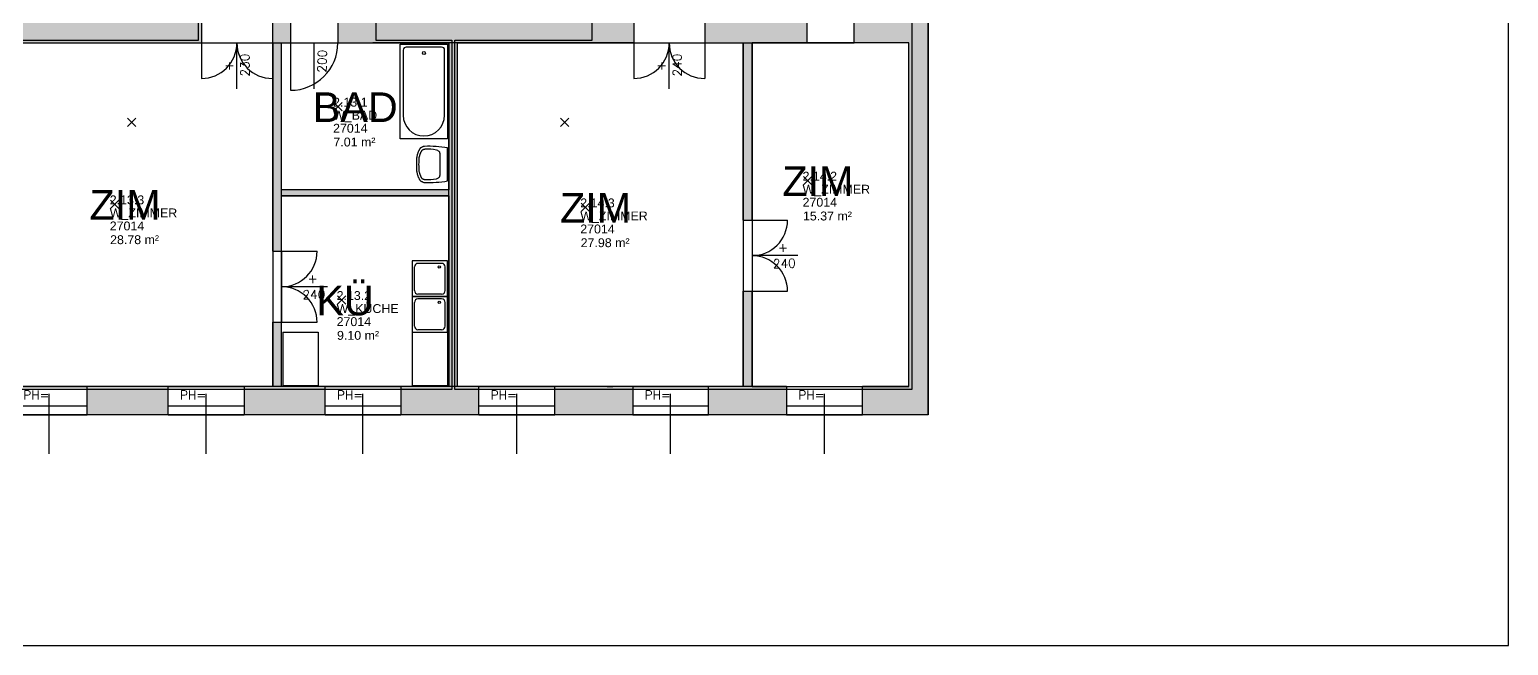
# Model space of a CAD drawing. Extents: x -2660 to 1655, y -1849 to 1203.
# Drawn here: x -844 to 1655, y -1849 to -809 of the extents above; entities that cross this region are included whole.
import ezdxf
from ezdxf.enums import TextEntityAlignment as Align

# ---------------------------------------------------------------- set-up
doc = ezdxf.new("R2010")
doc.units = 0
doc.header["$LTSCALE"] = 120
doc.header["$MEASUREMENT"] = 0
doc.header["$PDMODE"] = 3
doc.header["$PDSIZE"] = 7
doc.layers.get('0').update_dxf_attribs({"linetype": 'CONTINUOUS'})
for name, color, linetype in [('Added', 3, 'CONTINUOUS'), ('ARC-Fenster', 5, 'CONTINUOUS'), ('ARC-Fenster-nv', 5, 'CONTINUOUS'), ('ARC-Tueren', 5, 'CONTINUOUS'), ('ARC-Tueren-nv', 5, 'CONTINUOUS'), ('BE-T-RNBVBF', 7, 'CONTINUOUS'), ('Deleted', 1, 'CONTINUOUS'), ('HB-ZU-SAN-EI', 54, 'CONTINUOUS')]:
    doc.layers.add(name, color=color, linetype=linetype)
doc.styles.add('MOE', font='arial.ttf')
doc.styles.add('RNB', font='arial.ttf', dxfattribs={"width": 0.8})
doc.styles.get("Standard").update_dxf_attribs({"font": 'simplex.shx'})

# ---------------------------------------------------------------- blocks, each defined once
blk = doc.blocks.new('*U49')
at = {"layer": 'ARC-Fenster'}
for p, q in [((-64, -55.2), (64, -55.2)), ((-64, -70.2), (64, -70.2))]:
    blk.add_line(p, q, dxfattribs=at)
at = {"layer": 'ARC-Fenster-nv'}
blk.add_line((0, -136.1), (0, -35.2), dxfattribs=at)
blk.add_text('PH=', height=15, dxfattribs=at).set_placement((-44.1, -44.5))
at = {"layer": 'ARC-Fenster-nv', "flags": 1}
for tag, p in [('TIEFE', (-128, 52.5)), ('FLAECHE', (-128, 69.1)), ('MATERIAL', (-128, 60.8)), ('AUSSENJALOUSIE', (-128, 35.8)), ('ANTRIEB', (-128, 27.4)), ('FENSTERTYP', (-128, 44.2)), ('G-WERT', (-128, 19.1)), ('FARBE', (-128, 10.8)), ('BEMERKUNG', (-128, 2.4)), ('ANLAGENGRUPPE', (-128, -12.7)), ('DB_ID', (-128, -5.9))]:
    blk.add_attdef(tag, p, '', height=5, dxfattribs=at)
at = {"layer": 'ARC-Fenster-nv'}
blk.add_attdef('PH', text='', height=15, rotation=360, dxfattribs=at).set_placement((3.9, -29.6), align=Align.TOP_LEFT)
at = {"layer": 'ARC-Fenster-nv', "flags": 2}
blk.add_attdef('BREITE1', (-6, -135.8), '', height=15, rotation=90, dxfattribs=at)
at = {"layer": 'ARC-Fenster-nv'}
blk.add_attdef('HOEHE', (21.1, -136.1), '', height=15, rotation=90, dxfattribs=at)
blk = doc.blocks.new('*U73')
at = {"layer": 'ARC-Tueren'}
blk.add_line((-40, -20.3), (-40, -100.3), dxfattribs=at)
blk.add_arc((-40, -20.3), 80, 270, 0, dxfattribs=at)
at = {"layer": 'ARC-Tueren-nv'}
blk.add_line((0, -97.9), (0, -20.3), dxfattribs=at)
blk.add_attdef('BRANDSCHUTZ-KL', text='', height=12.5, rotation=90, dxfattribs=at).set_placement((6.5, 14.1), align=Align.CENTER)
at = {"layer": 'ARC-Tueren-nv', "flags": 1}
for tag, p in [('TUERTYP', (-99.1, 48.2)), ('ANSCHLAGTYP', (-99.1, 22.5)), ('FLAECHE', (-99.1, 39.6)), ('DORNMASS', (-99.1, 31.1)), ('MATERIAL', (-99.1, 13.9)), ('FARBE', (-99.1, 5.4)), ('DB_ID', (-99.1, -1.7)), ('ANLAGENGRUPPE', (-99.1, -8.9))]:
    blk.add_attdef(tag, p, '', height=5, dxfattribs=at)
at = {"layer": 'ARC-Tueren-nv'}
blk.add_attdef('BEMERKUNG', (-47.6, -3.2), '', height=12.5, dxfattribs=at)
at = {"layer": 'ARC-Tueren-nv', "flags": 2}
blk.add_attdef('BREITE1', (-6.8, -69.7), '', height=15, rotation=88.0857, dxfattribs=at)
at = {"layer": 'ARC-Tueren-nv'}
blk.add_attdef('TUER-NR', text='', height=12.5, dxfattribs=at).set_placement((0, -20.3), align=Align.CENTER)
blk.add_attdef('HOEHE', (20.3, -70.6), '', height=15, rotation=88.0857, dxfattribs=at)
blk = doc.blocks.new('*U69')
at = {"layer": 'ARC-Tueren'}
for p, q in [((-60, 79.5), (-60, 19.5)), ((60, 79.5), (60, 19.5))]:
    blk.add_line(p, q, dxfattribs=at)
for centre, start, end in [((-60, 79.5), 270, 0), ((60, 79.5), 180, 270)]:
    blk.add_arc(centre, 60, start, end, dxfattribs=at)
at = {"layer": 'ARC-Tueren-nv'}
blk.add_line((0, 1.9), (0, 79.5), dxfattribs=at)
at = {"layer": 'ARC-Tueren-nv', "insert": (21.1, 35.6), "char_height": 15, "width": 48.816, "attachment_point": 1, "rotation": 271.3662}
blk.add_mtext('+', dxfattribs=at)
at = {"layer": 'ARC-Tueren-nv', "flags": 1}
for tag, p in [('TUERTYP', (-99.1, 148)), ('ANSCHLAGTYP', (-99.1, 122.3)), ('FLAECHE', (-99.1, 139.5)), ('DORNMASS', (-99.1, 130.9)), ('MATERIAL', (-99.1, 113.8)), ('FARBE', (-99.1, 105.2))]:
    blk.add_attdef(tag, p, '', height=5, dxfattribs=at)
at = {"layer": 'ARC-Tueren-nv'}
for tag, p in [('BRANDSCHUTZ-KL', (-0.4, 96.4)), ('BEMERKUNG', (-0.9, 112.3)), ('TUER-NR', (0, 79.6))]:
    blk.add_attdef(tag, text='', height=12.5, dxfattribs=at).set_placement(p, align=Align.CENTER)
at = {"layer": 'ARC-Tueren-nv', "flags": 2}
for tag, p in [('BREITE1', (5.9, 62.2)), ('BREITE2', (6.4, 24.4))]:
    blk.add_attdef(tag, p, '', height=15, rotation=271.3662, dxfattribs=at)
at = {"layer": 'ARC-Tueren-nv'}
blk.add_attdef('HOEHE', (-21.3, 44), '', height=15, rotation=271.3662, dxfattribs=at)
blk = doc.blocks.new('*U86')
at = {"layer": 'ARC-Tueren'}
for p, q in [((-60, 0), (-60, -60)), ((60, 0), (60, -60))]:
    blk.add_line(p, q, dxfattribs=at)
for centre, start, end in [((-60, 0), 270, 0), ((60, 0), 180, 270)]:
    blk.add_arc(centre, 60, start, end, dxfattribs=at)
at = {"layer": 'ARC-Tueren-nv'}
blk.add_line((0, -77.6), (0, 0), dxfattribs=at)
at = {"layer": 'ARC-Tueren-nv', "insert": (-21.1, -47.2), "char_height": 15, "width": 48.816, "attachment_point": 1, "rotation": 90}
blk.add_mtext('+', dxfattribs=at)
at = {"layer": 'ARC-Tueren-nv', "flags": 1}
for tag, p in [('TUERTYP', (-99.1, 68.5)), ('FLAECHE', (-99.1, 60)), ('DORNMASS', (-99.1, 51.4)), ('ANSCHLAGTYP', (-99.1, 42.8)), ('MATERIAL', (-99.1, 34.2)), ('FARBE', (-99.1, 25.7))]:
    blk.add_attdef(tag, p, '', height=5, dxfattribs=at)
at = {"layer": 'ARC-Tueren-nv'}
for tag, p in [('BRANDSCHUTZ-KL', (-0.4, 16.9)), ('BEMERKUNG', (-0.9, 32.8)), ('TUER-NR', (0, 0.1))]:
    blk.add_attdef(tag, text='', height=12.5, dxfattribs=at).set_placement(p, align=Align.CENTER)
at = {"layer": 'ARC-Tueren-nv', "flags": 2}
for tag, p in [('BREITE2', (-6.1, -36.3)), ('BREITE1', (-5.3, -72.9))]:
    blk.add_attdef(tag, p, '', height=15, rotation=90, dxfattribs=at)
at = {"layer": 'ARC-Tueren-nv'}
blk.add_attdef('HOEHE', (21, -56.6), '', height=15, rotation=90, dxfattribs=at)
blk = doc.blocks.new('*U87')
at = {"layer": 'HB-ZU-SAN-EI'}
blk.add_lwpolyline([(0, -80), (0, 0), (160, 0), (160, -80)], close=True, dxfattribs=at)
blk.add_lwpolyline([(5, -10), (5, -70, 0.414214), (10, -75), (120, -75, 1), (120, -5), (10, -5, 0.414214)], format="xyb", close=True, dxfattribs=at)
blk.add_circle((15, -40), 2.5, dxfattribs=at)
blk = doc.blocks.new('SAN-WB')
at = {"layer": 'Added'}
for points in [[(28, 0), (-28, 0, 0.04569), (-30.5, -39), (-30.4, -39.6), (-30.3, -40.3), (-30.1, -41), (-29.8, -41.8), (-29.4, -42.5), (-29.1, -43.2), (-28.7, -43.9), (-28.4, -44.5), (-28.1, -45), (-27.8, -45.5), (-27.5, -45.8), (-27.2, -46.2), (-26.9, -46.4), (-26.6, -46.7), (-26.2, -47), (-25.8, -47.3), (-25.2, -47.5), (-24.7, -47.9), (-24.1, -48.2), (-23.4, -48.5), (-22.8, -48.8), (-22.1, -49.1), (-21.4, -49.5), (-20.8, -49.8), (-20.1, -50), (-19.5, -50.3), (-18.8, -50.5), (-18.1, -50.7), (-17.4, -51), (-16.7, -51.2), (-15.8, -51.4), (-14.9, -51.6), (-13.8, -51.9), (-12.5, -52.1), (-10.8, -52.3), (-8.6, -52.5), (-5.6, -52.6), (-1.9, -52.7), (0, -52.7), (1.9, -52.7), (5.6, -52.6), (8.6, -52.5), (10.8, -52.3), (12.5, -52.1), (13.8, -51.9), (14.9, -51.6), (15.8, -51.4), (16.7, -51.2), (17.4, -51), (18.1, -50.7), (18.8, -50.5), (19.5, -50.3), (20.1, -50), (20.7, -49.8), (21.4, -49.5), (22.1, -49.1), (22.8, -48.8), (23.4, -48.5), (24.1, -48.2), (24.7, -47.9), (25.2, -47.5), (25.7, -47.3), (26.2, -47), (26.6, -46.7), (26.9, -46.4), (27.2, -46.2), (27.5, -45.8), (27.8, -45.5), (28.1, -45), (28.4, -44.5), (28.7, -43.9), (29.1, -43.2), (29.4, -42.5), (29.8, -41.8), (30.1, -41), (30.3, -40.3), (30.4, -39.6), (30.5, -39, 0.04569)], [(24.3, -18.8), (23.4, -16.7), (22.6, -15.1), (21.8, -14), (20.8, -13.3), (19.4, -12.8), (17.6, -12.6), (15.1, -12.5), (11.8, -12.5), (0, -12.5), (-11.7, -12.5), (-15.1, -12.5), (-17.6, -12.6), (-19.4, -12.8), (-20.8, -13.3), (-21.8, -14), (-22.6, -15.1), (-23.4, -16.7), (-24.3, -18.8, 0.075022), (-25.5, -37.8), (-25.5, -38.2), (-25.4, -38.8), (-25.3, -39.3), (-25.1, -39.9), (-24.9, -40.5), (-24.8, -41), (-24.6, -41.6), (-24.4, -42), (-24.2, -42.4), (-24, -42.8), (-23.8, -43.1), (-23.6, -43.3), (-23.3, -43.5), (-23.1, -43.8), (-22.7, -44), (-22.4, -44.2), (-22, -44.5), (-21.5, -44.7), (-21, -45), (-20.4, -45.3), (-19.9, -45.5), (-19.3, -45.8), (-18.8, -46), (-18.2, -46.3), (-17.7, -46.5), (-17.1, -46.7), (-16.6, -46.9), (-16, -47.1), (-15.4, -47.3), (-14.8, -47.5), (-14.1, -47.7), (-13.3, -47.9), (-12.4, -48.1), (-11.4, -48.3), (-10, -48.4), (-8.2, -48.6), (-5.9, -48.7), (-3, -48.8), (0, -48.9), (3, -48.8), (5.9, -48.7), (8.2, -48.6), (10, -48.4), (11.4, -48.3), (12.4, -48.1), (13.3, -47.9), (14.1, -47.7), (14.8, -47.5), (15.4, -47.3), (16, -47.1), (16.6, -46.9), (17.1, -46.7), (17.7, -46.5), (18.2, -46.3), (18.8, -46), (19.3, -45.8), (19.9, -45.5), (20.4, -45.3), (21, -45), (21.5, -44.7), (22, -44.5), (22.4, -44.2), (22.7, -44), (23.1, -43.8), (23.3, -43.5), (23.6, -43.3), (23.8, -43.1), (24, -42.8), (24.2, -42.4), (24.4, -42), (24.6, -41.6), (24.8, -41), (24.9, -40.5), (25.1, -39.9), (25.3, -39.3), (25.4, -38.8), (25.5, -38.2), (25.5, -37.8, 0.075022)]]:
    blk.add_lwpolyline(points, format="xyb", close=True, dxfattribs=at)
at = {"layer": 'Deleted'}
for points in [[(28, 0), (-28, 0, 0.04569), (-30.5, -39), (-30.4, -39.6), (-30.3, -40.3), (-30.1, -41), (-29.8, -41.8), (-29.4, -42.5), (-29.1, -43.2), (-28.7, -43.9), (-28.4, -44.5), (-28.1, -45), (-27.8, -45.5), (-27.5, -45.8), (-27.2, -46.2), (-26.9, -46.4), (-26.6, -46.7), (-26.2, -47), (-25.8, -47.3), (-25.2, -47.5), (-24.7, -47.9), (-24.1, -48.2), (-23.4, -48.5), (-22.8, -48.8), (-22.1, -49.1), (-21.4, -49.5), (-20.8, -49.8), (-20.1, -50), (-19.5, -50.3), (-18.8, -50.5), (-18.1, -50.7), (-17.4, -51), (-16.7, -51.2), (-15.8, -51.4), (-14.9, -51.6), (-13.8, -51.9), (-12.5, -52.1), (-10.8, -52.3), (-8.6, -52.5), (-5.6, -52.6), (-1.9, -52.7), (0, -52.7), (1.9, -52.7), (5.6, -52.6), (8.6, -52.5), (10.8, -52.3), (12.5, -52.1), (13.8, -51.9), (14.9, -51.6), (15.8, -51.4), (16.7, -51.2), (17.4, -51), (18.1, -50.7), (18.8, -50.5), (19.5, -50.3), (20.1, -50), (20.7, -49.8), (21.4, -49.5), (22.1, -49.1), (22.8, -48.8), (23.4, -48.5), (24.1, -48.2), (24.7, -47.9), (25.2, -47.5), (25.7, -47.3), (26.2, -47), (26.6, -46.7), (26.9, -46.4), (27.2, -46.2), (27.5, -45.8), (27.8, -45.5), (28.1, -45), (28.4, -44.5), (28.7, -43.9), (29.1, -43.2), (29.4, -42.5), (29.8, -41.8), (30.1, -41), (30.3, -40.3), (30.4, -39.6), (30.5, -39, 0.04569)], [(24.3, -18.8), (23.4, -16.7), (22.6, -15.1), (21.8, -14), (20.8, -13.3), (19.4, -12.8), (17.6, -12.6), (15.1, -12.5), (11.8, -12.5), (0, -12.5), (-11.7, -12.5), (-15.1, -12.5), (-17.6, -12.6), (-19.4, -12.8), (-20.8, -13.3), (-21.8, -14), (-22.6, -15.1), (-23.4, -16.7), (-24.3, -18.8, 0.075022), (-25.5, -37.8), (-25.5, -38.2), (-25.4, -38.8), (-25.3, -39.3), (-25.1, -39.9), (-24.9, -40.5), (-24.8, -41), (-24.6, -41.6), (-24.4, -42), (-24.2, -42.4), (-24, -42.8), (-23.8, -43.1), (-23.6, -43.3), (-23.3, -43.5), (-23.1, -43.8), (-22.7, -44), (-22.4, -44.2), (-22, -44.5), (-21.5, -44.7), (-21, -45), (-20.4, -45.3), (-19.9, -45.5), (-19.3, -45.8), (-18.8, -46), (-18.2, -46.3), (-17.7, -46.5), (-17.1, -46.7), (-16.6, -46.9), (-16, -47.1), (-15.4, -47.3), (-14.8, -47.5), (-14.1, -47.7), (-13.3, -47.9), (-12.4, -48.1), (-11.4, -48.3), (-10, -48.4), (-8.2, -48.6), (-5.9, -48.7), (-3, -48.8), (0, -48.9), (3, -48.8), (5.9, -48.7), (8.2, -48.6), (10, -48.4), (11.4, -48.3), (12.4, -48.1), (13.3, -47.9), (14.1, -47.7), (14.8, -47.5), (15.4, -47.3), (16, -47.1), (16.6, -46.9), (17.1, -46.7), (17.7, -46.5), (18.2, -46.3), (18.8, -46), (19.3, -45.8), (19.9, -45.5), (20.4, -45.3), (21, -45), (21.5, -44.7), (22, -44.5), (22.4, -44.2), (22.7, -44), (23.1, -43.8), (23.3, -43.5), (23.6, -43.3), (23.8, -43.1), (24, -42.8), (24.2, -42.4), (24.4, -42), (24.6, -41.6), (24.8, -41), (24.9, -40.5), (25.1, -39.9), (25.3, -39.3), (25.4, -38.8), (25.5, -38.2), (25.5, -37.8, 0.075022)]]:
    blk.add_lwpolyline(points, format="xyb", close=True, dxfattribs=at)
at = {"layer": 'Added', "style": 'MOE', "flags": 1}
for tag, p in [('BEZEICHNUNG', (0.1, -29.9)), ('SANITAERTYP', (0.1, -21.5)), ('BEMERKUNG', (0.1, -37.8)), ('DB_ID', (0.1, -45.6))]:
    blk.add_attdef(tag, text='', height=5, dxfattribs=at).set_placement(p, align=Align.CENTER)
at = {"layer": 'Deleted', "style": 'MOE', "flags": 1}
for tag, p in [('BEZEICHNUNG', (0.1, -29.9)), ('SANITAERTYP', (0.1, -21.5)), ('BEMERKUNG', (0.1, -37.8)), ('DB_ID', (0.1, -45.6))]:
    blk.add_attdef(tag, text='', height=5, dxfattribs=at).set_placement(p, align=Align.CENTER)
blk = doc.blocks.new('*U89')
at = {"layer": 'ARC-Tueren'}
for p, q in [((-60, 0), (-60, -60)), ((60, 0), (60, -60))]:
    blk.add_line(p, q, dxfattribs=at)
for centre, start, end in [((-60, 0), 270, 0), ((60, 0), 180, 270)]:
    blk.add_arc(centre, 60, start, end, dxfattribs=at)
at = {"layer": 'ARC-Tueren-nv'}
blk.add_line((0, -77.6), (0, 0), dxfattribs=at)
at = {"layer": 'ARC-Tueren-nv', "insert": (-21.1, -47.2), "char_height": 15, "width": 48.816, "attachment_point": 1, "rotation": 90}
blk.add_mtext('+', dxfattribs=at)
at = {"layer": 'ARC-Tueren-nv', "flags": 1}
for tag, p in [('TUERTYP', (-99.1, 68.5)), ('FLAECHE', (-99.1, 60)), ('DORNMASS', (-99.1, 51.4)), ('ANSCHLAGTYP', (-99.1, 42.8)), ('MATERIAL', (-99.1, 34.2)), ('FARBE', (-99.1, 25.7))]:
    blk.add_attdef(tag, p, '', height=5, dxfattribs=at)
at = {"layer": 'ARC-Tueren-nv'}
for tag, p in [('BRANDSCHUTZ-KL', (-0.4, 16.9)), ('BEMERKUNG', (-0.9, 32.8)), ('TUER-NR', (0, 0.1))]:
    blk.add_attdef(tag, text='', height=12.5, dxfattribs=at).set_placement(p, align=Align.CENTER)
at = {"layer": 'ARC-Tueren-nv', "flags": 2}
for tag, p in [('BREITE2', (-6.1, -36.3)), ('BREITE1', (-5.3, -72.9))]:
    blk.add_attdef(tag, p, '', height=15, rotation=90, dxfattribs=at)
at = {"layer": 'ARC-Tueren-nv'}
blk.add_attdef('HOEHE', (21, -56.6), '', height=15, rotation=90, dxfattribs=at)
blk = doc.blocks.new('*U96')
at = {"linetype": 'Continuous'}
for p, q in [((4, -10), (4, -50)), ((50, -4), (10, -4)), ((56, -10), (56, -50)), ((50, -56), (10, -56))]:
    blk.add_line(p, q, dxfattribs=at)
blk.add_lwpolyline([(0, -60), (60, -60), (60, 0), (0, 0)], close=True)
blk.add_circle((10, -14), 2, dxfattribs=at)
for centre, start, end in [((10, -10), 90, 180), ((50, -10), 0, 90), ((10, -50), 180, 270), ((50, -50), 270, 0)]:
    blk.add_arc(centre, 6, start, end, dxfattribs=at)
at = {"style": 'MOE', "flags": 1}
for tag, p in [('BEZEICHNUNG', (62.4, -15.8)), ('HERSTELLER', (60.2, -24.4)), ('BEMERKUNG', (60.2, -50.1))]:
    blk.add_attdef(tag, text='', height=5, dxfattribs=at).set_placement(p, align=Align.CENTER)
at = {"style": 'MOE', "flags": 3}
for tag, p in [('LAENGE1', (37, -33)), ('BREITE1', (37, -40.9))]:
    blk.add_attdef(tag, p, '', height=5, dxfattribs=at)
blk = doc.blocks.new('*U97')
for p, q in [((0, 0), (0, 60)), ((0, 60), (90, 60)), ((90, 0), (90, 60)), ((0, 0), (90, 0))]:
    blk.add_line(p, q)
at = {"style": 'MOE', "flags": 3}
for tag, p in [('LAENGE1', (7.7, 31.3)), ('BREITE1', (7.7, 23.5))]:
    blk.add_attdef(tag, p, '', height=5, dxfattribs=at)
at = {"style": 'MOE', "flags": 1}
for tag, height, p in [('HERSTELLER', 5, (31.2, 40)), ('BEMERKUNG', 5, (31.2, 14.3)), ('BEZEICHNUNG', 12.5, (33.8, -18.2))]:
    blk.add_attdef(tag, text='', height=height, dxfattribs=at).set_placement(p, align=Align.CENTER)
blk = doc.blocks.new('RNB-VBF')
at = {"layer": 'Added'}
blk.add_point((0, 0), dxfattribs=at)
at = {"layer": 'Deleted'}
blk.add_point((0, 0), dxfattribs=at)
at = {"layer": 'Added', "style": 'RNB'}
for tag, p in [('RAUM_NUMMER', (-8.6, 0.1)), ('RAUM_BEZEICHNUNG', (-8.6, -21.9)), ('RAUM_NUMMER_OE', (-8.6, -43.9)), ('FLAECHE', (-7.9, -67.1))]:
    blk.add_attdef(tag, p, '', height=15, dxfattribs=at)
for tag, p, height, flags in [('RAUM_NUMMER_PLATZHALTER', (-9.2, -89.3), 15, 1), ('BELEGUNG_MAX', (72.4, -52.8), 2.5, 9), ('BELEGUNG_AUS_MOEBLIERUNGSPLAN', (72.4, -56.9), 2.5, 9), ('BEMERKUNG', (72.4, -69.4), 2.5, 9), ('RAUM_HOEHE', (72.4, -73.4), 2.5, 9), ('RAUM_FUNKTION', (72.4, -77.4), 2.5, 9), ('ID', (72.4, -61.1), 2.5, 9), ('ID_RNB', (72.4, -65.3), 2.5, 9), ('BODENBELAG_AUS_PLAN', (-9.2, -111.3), 15, 1), ('RAUM_AUFBAU', (72.4, -81.4), 2.5, 9), ('RAUM_MIETEINHEIT', (72.4, -85.4), 2.5, 9)]:
    blk.add_attdef(tag, p, '', height=height, dxfattribs=dict(at, flags=flags))
at = {"layer": 'Deleted', "style": 'RNB'}
for tag, p in [('RAUM_NUMMER', (-8.6, 0.1)), ('RAUM_BEZEICHNUNG', (-8.6, -21.9)), ('RAUM_NUMMER_OE', (-8.6, -43.9)), ('FLAECHE', (-7.9, -67.1))]:
    blk.add_attdef(tag, p, '', height=15, dxfattribs=at)
for tag, p, height, flags in [('RAUM_NUMMER_PLATZHALTER', (-9.2, -89.3), 15, 1), ('BELEGUNG_MAX', (72.4, -52.8), 2.5, 9), ('BELEGUNG_AUS_MOEBLIERUNGSPLAN', (72.4, -56.9), 2.5, 9), ('BEMERKUNG', (72.4, -69.4), 2.5, 9), ('RAUM_HOEHE', (72.4, -73.4), 2.5, 9), ('RAUM_FUNKTION', (72.4, -77.4), 2.5, 9), ('ID', (72.4, -61.1), 2.5, 9), ('ID_RNB', (72.4, -65.3), 2.5, 9), ('BODENBELAG_AUS_PLAN', (-9.2, -111.3), 15, 1), ('RAUM_AUFBAU', (72.4, -81.4), 2.5, 9), ('RAUM_MIETEINHEIT', (72.4, -85.4), 2.5, 9)]:
    blk.add_attdef(tag, p, '', height=height, dxfattribs=dict(at, flags=flags))
blk = doc.blocks.new('RNB-MVG')
at = {"layer": 'Added'}
blk.add_point((0, 0), dxfattribs=at)
at = {"layer": 'Deleted'}
blk.add_point((0, 0), dxfattribs=at)
at = {"layer": 'Added', "style": 'RNB'}
for tag, p in [('MIETFLAECHE_NAME', (-8.6, 0.1)), ('FLAECHE_NETTO', (-8.6, -21.9)), ('FLAECHE_BRUTTO', (-8.6, -43.9))]:
    blk.add_attdef(tag, p, '', height=15, dxfattribs=at)
at = {"layer": 'Deleted', "style": 'RNB'}
for tag, p in [('MIETFLAECHE_NAME', (-8.6, 0.1)), ('FLAECHE_NETTO', (-8.6, -21.9)), ('FLAECHE_BRUTTO', (-8.6, -43.9))]:
    blk.add_attdef(tag, p, '', height=15, dxfattribs=at)
blk = doc.blocks.new('RNB-BSP')
at = {"layer": 'Added'}
blk.add_point((0, 0), dxfattribs=at)
at = {"layer": 'Deleted'}
blk.add_point((0, 0), dxfattribs=at)
at = {"layer": 'Added', "style": 'RNB'}
for tag, p in [('RAUM_NUMMER', (-4.28, 3.92)), ('RAUM_BEZEICHNUNG', (-4.28, -2.58))]:
    blk.add_attdef(tag, p, '', height=5, dxfattribs=at)
at = {"layer": 'Deleted', "style": 'RNB'}
for tag, p in [('RAUM_NUMMER', (-4.28, 3.92)), ('RAUM_BEZEICHNUNG', (-4.28, -2.58))]:
    blk.add_attdef(tag, p, '', height=5, dxfattribs=at)

msp = doc.modelspace()

# ---------------------------------------------------------------- hatches: boundary and pattern name
at = {"layer": 'Added'}
h = msp.add_hatch(color=256, dxfattribs=at)
h.dxf.hatch_style = 1
h.paths.add_polyline_path([(-554.1, -831.6), (-554.1, -764.1), (-554.6, -764.1), (-554.6, -632.6), (-599.6, -632.6), (-599.6, -764.1), (-884.1, -764.1), (-777.2, -143.7), (-839.5, -133), (-948.3, -764.1), (-1540.9, -764.1), (-1549.5, -814.1), (-944.9, -814.1), (-944.9, -831.6)])
h = msp.add_hatch(color=256, dxfattribs=at)
h.dxf.hatch_style = 1
h.paths.add_polyline_path([(673.9, -134.1), (555.9, -134.1), (555.9, -186.6), (641.4, -186.6), (641.4, -766.6), (548.9, -766.6), (548.9, -831.6), (641.4, -831.6), (641.4, -1411.6), (562.9, -1411.6), (562.9, -1459.1), (673.9, -1459.1)])
h = msp.add_hatch(color=256, dxfattribs=at)
h.dxf.hatch_style = 1
h.paths.add_polyline_path([(176.4, -831.6), (176.4, -766.6), (111.4, -766.6), (111.4, -322.6), (81.4, -322.6), (81.4, -781.6), (-234.6, -781.6), (-234.6, -358.8), (-285.7, -358.8), (-285.7, -388.8), (-264.6, -388.8), (-264.6, -764.1), (-323.6, -764.1), (-323.6, -831.6), (-264.6, -831.6)])
h = msp.add_hatch(color=256, dxfattribs=at)
h.dxf.hatch_style = 1
h.paths.add_polyline_path([(-434.1, -831.6), (-403.6, -831.6), (-403.6, -764.1), (-434.1, -764.1)])
h = msp.add_hatch(color=256, dxfattribs=at)
h.dxf.hatch_style = 1
h.paths.add_polyline_path([(468.9, -831.6), (468.9, -766.6), (296.4, -766.6), (296.4, -831.6)])
h = msp.add_hatch(color=256, dxfattribs=at)
h.dxf.hatch_style = 1
h.paths.add_polyline_path([(-418.6, -831.6), (-433.6, -831.6), (-433.6, -1183.1), (-418.6, -1183.1)])
h.paths.add_polyline_path([(-418.6, -1303.1), (-433.6, -1303.1), (-433.6, -1411.6), (-418.6, -1411.6)])
h = msp.add_hatch(color=256, dxfattribs=at)
h.dxf.hatch_style = 1
h.paths.add_polyline_path([(-121.1, -831.6), (-136.1, -831.6), (-136.1, -1411.6), (-121.1, -1411.6)])
h = msp.add_hatch(color=256, dxfattribs=at)
h.dxf.hatch_style = 1
h.paths.add_polyline_path([(376.4, -831.6), (361.4, -831.6), (361.4, -1130.6), (376.4, -1130.6)])
h.paths.add_polyline_path([(376.4, -1250.6), (361.4, -1250.6), (361.4, -1411.6), (376.4, -1411.6)])
h = msp.add_hatch(color=256, dxfattribs=at)
h.dxf.hatch_style = 1
h.paths.add_polyline_path([(-418.6, -1079.6), (-418.6, -1089.6), (-136.1, -1089.6), (-136.1, -1079.6)])
h = msp.add_hatch(color=256, dxfattribs=at)
h.dxf.hatch_style = 1
h.paths.add_polyline_path([(-1386.1, -1424.9), (-1531.9, -1424.9), (-1541.6, -1409.9), (-1570.9, -1429), (-1582.6, -1474.9), (-1386.1, -1474.9)])
h.paths.add_polyline_path([(-875.1, -1411.6), (-944.9, -1411.6), (-944.9, -1424.9), (-1159.1, -1424.9), (-1159.1, -1474.9), (-924.9, -1474.9), (-924.9, -1459.1), (-875.1, -1459.1)])
h.paths.add_polyline_path([(-610.1, -1411.6), (-747.1, -1411.6), (-747.1, -1459.1), (-610.1, -1459.1)])
h.paths.add_polyline_path([(-345.1, -1411.6), (-482.1, -1411.6), (-482.1, -1459.1), (-345.1, -1459.1)])
h.paths.add_polyline_path([(-85.1, -1411.6), (-217.1, -1411.6), (-217.1, -1459.1), (-85.1, -1459.1)])
h.paths.add_polyline_path([(174.9, -1411.6), (42.9, -1411.6), (42.9, -1459.1), (174.9, -1459.1)])
h.paths.add_polyline_path([(434.9, -1411.6), (302.9, -1411.6), (302.9, -1459.1), (434.9, -1459.1)])

# ---------------------------------------------------------------- linework, layer by layer
for p, q in [((673.9, -1459.1), (673.9, -134.1)), ((-554.1, -764.1), (-554.1, -831.6)), ((-434.1, -764.1), (-434.1, -831.6)), ((-403.6, -764.1), (-403.6, -831.6)), ((-323.6, -764.1), (-323.6, -831.6)), ((176.4, -766.6), (176.4, -831.6)), ((296.4, -766.6), (296.4, -831.6)), ((468.9, -766.6), (468.9, -831.6)), ((548.9, -831.6), (548.9, -766.6)), ((-944.9, -831.6), (-554.1, -831.6)), ((-554.1, -831.6), (-434.1, -831.6)), ((-434.1, -831.6), (-403.6, -831.6)), ((-433.6, -1183.1), (-433.6, -831.6)), ((-418.6, -1183.1), (-418.6, -831.6)), ((-403.6, -831.6), (-323.6, -831.6)), ((-323.6, -831.6), (-264.6, -831.6)), ((176.4, -831.6), (-264.6, -831.6)), ((-136.1, -1411.6), (-136.1, -831.6)), ((-121.1, -1411.6), (-121.1, -831.6)), ((176.4, -831.6), (296.4, -831.6)), ((296.4, -831.6), (468.9, -831.6)), ((361.4, -1130.6), (361.4, -831.6)), ((376.4, -1130.6), (376.4, -831.6)), ((468.9, -831.6), (548.9, -831.6)), ((468.9, -831.6), (548.9, -831.6)), ((641.4, -831.6), (548.9, -831.6)), ((641.4, -1411.6), (641.4, -831.6)), ((-136.1, -1079.6), (-418.6, -1079.6)), ((-136.1, -1089.6), (-418.6, -1089.6)), ((361.4, -1130.6), (376.4, -1130.6)), ((361.4, -1130.6), (361.4, -1250.6)), ((376.4, -1130.6), (376.4, -1250.6)), ((-433.6, -1183.1), (-418.6, -1183.1)), ((-433.6, -1183.1), (-433.6, -1303.1)), ((-418.6, -1183.1), (-418.6, -1303.1)), ((361.4, -1411.6), (361.4, -1250.6)), ((361.4, -1250.6), (376.4, -1250.6)), ((376.4, -1411.6), (376.4, -1250.6)), ((-433.6, -1411.6), (-433.6, -1303.1)), ((-433.6, -1303.1), (-418.6, -1303.1)), ((-418.6, -1411.6), (-418.6, -1303.1)), ((-875.1, -1411.6), (-747.1, -1411.6)), ((-610.1, -1411.6), (-747.1, -1411.6)), ((-747.1, -1459.1), (-747.1, -1411.6)), ((-610.1, -1459.1), (-610.1, -1411.6)), ((-610.1, -1411.6), (-482.1, -1411.6)), ((-345.1, -1411.6), (-482.1, -1411.6)), ((-482.1, -1411.6), (-482.1, -1459.1)), ((-345.1, -1459.1), (-345.1, -1411.6)), ((-345.1, -1411.6), (-217.1, -1411.6)), ((-85.1, -1411.6), (-217.1, -1411.6)), ((-217.1, -1411.6), (-217.1, -1459.1)), ((-85.1, -1459.1), (-85.1, -1411.6)), ((-85.1, -1411.6), (42.9, -1411.6)), ((174.9, -1411.6), (42.9, -1411.6)), ((42.9, -1459.1), (42.9, -1411.6)), ((131.4, -1411.6), (141.4, -1411.6)), ((174.9, -1411.6), (174.9, -1459.1)), ((174.9, -1411.6), (302.9, -1411.6)), ((434.9, -1411.6), (302.9, -1411.6)), ((302.9, -1459.1), (302.9, -1411.6)), ((434.9, -1411.6), (434.9, -1459.1)), ((434.9, -1411.6), (562.9, -1411.6)), ((641.4, -1411.6), (562.9, -1411.6)), ((562.9, -1459.1), (562.9, -1411.6)), ((-610.1, -1459.1), (-747.1, -1459.1)), ((-345.1, -1459.1), (-482.1, -1459.1)), ((-85.1, -1459.1), (-217.1, -1459.1)), ((174.9, -1459.1), (42.9, -1459.1)), ((434.9, -1459.1), (302.9, -1459.1)), ((673.9, -1459.1), (562.9, -1459.1))]:
    msp.add_line(p, q, dxfattribs=at)
for points in [[(-2660.1, -1848.6), (1654.6, -1848.6), (1654.6, 1202.5), (-2660.1, 1202.5)], [(-1316.9, 830.1), (-16.1, 605.9), (-143.6, -134.1), (673.9, -134.1), (673.9, -1459.1), (-924.9, -1459.1), (-924.9, -1474.9), (-1582.6, -1474.9), (-1699.5, -1297.5), (-1595.1, -691.3), (-1579.5, -694)], [(106.4, -181.6), (646.4, -181.6), (646.4, -1416.6), (-126.1, -1416.6), (-126.1, -826.6), (106.4, -826.6)], [(-1553.7, -809.1), (-939.9, -809.1), (-939.9, -826.6), (-559.1, -826.6), (-559.6, -383.8), (-259.6, -383.8), (-259.6, -826.6), (-131.1, -826.6), (-131.1, -1416.6), (-939.9, -1416.6), (-939.9, -1429.9), (-1534.6, -1429.9), (-1634.2, -1276.4)], [(-929.9, -831.6), (-433.6, -831.6), (-433.6, -1411.6), (-929.9, -1411.6)], [(-418.6, -831.6), (-136.1, -831.6), (-136.1, -1079.6), (-418.6, -1079.6)], [(-121.1, -831.6), (361.4, -831.6), (361.4, -1411.6), (-121.1, -1411.6)], [(376.4, -1411.6), (641.4, -1411.6), (641.4, -831.6), (376.4, -831.6)], [(-418.6, -1089.6), (-136.1, -1089.6), (-136.1, -1411.6), (-418.6, -1411.6)]]:
    msp.add_lwpolyline(points, close=True, dxfattribs=at)

# ---------------------------------------------------------------- block references
ref = msp.add_blockref('*U86', (-494.1, -831.6), dxfattribs=at)
ref.add_attrib('HOEHE', '230', (-473.1, -888.2), dxfattribs={"layer": 'ARC-Tueren-nv', "height": 15, "rotation": 90})
ref = msp.add_blockref('*U73', (-363.6, -811.2), dxfattribs=at)
ref.add_attrib('HOEHE', '200', (-343.3, -881.9), dxfattribs={"layer": 'ARC-Tueren-nv', "height": 15, "rotation": 88.0857})
for name, p, rotation in [('*U87', (-138.1, -833.6), 270), ('SAN-WB', (-138.1, -1036.6), 269.9999999999999), ('*U96', (-138.1, -1199.6), 270), ('*U96', (-138.1, -1259.6), 270), ('*U97', (-416.6, -1319.6), 270), ('*U97', (-198.1, -1319.6), 270)]:
    msp.add_blockref(name, p, dxfattribs=dict(at, rotation=rotation))
ref = msp.add_blockref('*U89', (236.4, -831.6), dxfattribs=at)
ref.add_attrib('HOEHE', '240', (257.4, -888.2), dxfattribs={"layer": 'ARC-Tueren-nv', "height": 15, "rotation": 90})
ref = msp.add_blockref('RNB-BSP', (-323.1, -939.2), dxfattribs=dict(at, xscale=10, yscale=10, zscale=10))
ref.add_attrib('RAUM_BEZEICHNUNG', 'BAD', (-365.9, -965), dxfattribs={"layer": '0', "height": 50, "style": 'RNB'})
ref = msp.add_blockref('RNB-VBF', (-323.1, -939.2), dxfattribs=at)
ref.add_attrib('RAUM_NUMMER', '2.13.1', (-331.6, -939.1), dxfattribs={"layer": 'BE-T-RNBVBF', "height": 15, "style": 'RNB'})
ref.add_attrib('RAUM_BEZEICHNUNG', 'W_BAD', (-331.6, -961.1), dxfattribs={"layer": 'BE-T-RNBVBF', "height": 15, "style": 'RNB'})
ref.add_attrib('RAUM_NUMMER_OE', '27014', (-331.6, -983.1), dxfattribs={"layer": 'BE-T-RNBVBF', "height": 15, "style": 'RNB'})
ref.add_attrib('FLAECHE', '7.01 m²', (-331, -1006.3), dxfattribs={"layer": 'BE-T-RNBVBF', "height": 15, "style": 'RNB'})
for name, p in [('RNB-MVG', (-672, -965.7)), ('RNB-MVG', (60, -965.7)), ('*U49', (-811.1, -1388.9)), ('*U49', (-546.1, -1388.9)), ('*U49', (-281.1, -1388.9)), ('*U49', (-21.1, -1388.9)), ('*U49', (238.9, -1388.9)), ('*U49', (498.9, -1388.9))]:
    msp.add_blockref(name, p, dxfattribs=at)
ref = msp.add_blockref('RNB-BSP', (470.4, -1064.1), dxfattribs=dict(at, xscale=10, yscale=10, zscale=10))
ref.add_attrib('RAUM_BEZEICHNUNG', 'ZIM', (427.6, -1089.9), dxfattribs={"layer": '0', "height": 50, "style": 'RNB'})
ref = msp.add_blockref('RNB-VBF', (470.4, -1064.1), dxfattribs=at)
ref.add_attrib('RAUM_NUMMER', '2.14.2', (461.8, -1064), dxfattribs={"layer": 'BE-T-RNBVBF', "height": 15, "style": 'RNB'})
ref.add_attrib('RAUM_BEZEICHNUNG', 'W_ZIMMER', (461.8, -1086), dxfattribs={"layer": 'BE-T-RNBVBF', "height": 15, "style": 'RNB'})
ref.add_attrib('RAUM_NUMMER_OE', '27014', (461.8, -1108), dxfattribs={"layer": 'BE-T-RNBVBF', "height": 15, "style": 'RNB'})
ref.add_attrib('FLAECHE', '15.37 m²', (462.5, -1131.2), dxfattribs={"layer": 'BE-T-RNBVBF', "height": 15, "style": 'RNB'})
ref = msp.add_blockref('RNB-BSP', (-700.5, -1104.1), dxfattribs=dict(at, xscale=10, yscale=10, zscale=10))
ref.add_attrib('RAUM_BEZEICHNUNG', 'ZIM', (-743.3, -1129.9), dxfattribs={"layer": '0', "height": 50, "style": 'RNB'})
ref = msp.add_blockref('RNB-VBF', (-700.5, -1104.1), dxfattribs=at)
ref.add_attrib('RAUM_NUMMER', '2.13.3', (-709, -1104), dxfattribs={"layer": 'BE-T-RNBVBF', "height": 15, "style": 'RNB'})
ref.add_attrib('RAUM_BEZEICHNUNG', 'W_ZIMMER', (-709, -1126), dxfattribs={"layer": 'BE-T-RNBVBF', "height": 15, "style": 'RNB'})
ref.add_attrib('RAUM_NUMMER_OE', '27014', (-709, -1148), dxfattribs={"layer": 'BE-T-RNBVBF', "height": 15, "style": 'RNB'})
ref.add_attrib('FLAECHE', '28.78 m²', (-708.4, -1171.2), dxfattribs={"layer": 'BE-T-RNBVBF', "height": 15, "style": 'RNB'})
ref = msp.add_blockref('RNB-BSP', (94.7, -1109.2), dxfattribs=dict(at, xscale=10, yscale=10, zscale=10))
ref.add_attrib('RAUM_BEZEICHNUNG', 'ZIM', (51.9, -1135), dxfattribs={"layer": '0', "height": 50, "style": 'RNB'})
ref = msp.add_blockref('RNB-VBF', (94.7, -1109.2), dxfattribs=at)
ref.add_attrib('RAUM_NUMMER', '2.14.3', (86.1, -1109.1), dxfattribs={"layer": 'BE-T-RNBVBF', "height": 15, "style": 'RNB'})
ref.add_attrib('RAUM_BEZEICHNUNG', 'W_ZIMMER', (86.1, -1131.1), dxfattribs={"layer": 'BE-T-RNBVBF', "height": 15, "style": 'RNB'})
ref.add_attrib('RAUM_NUMMER_OE', '27014', (86.1, -1153.1), dxfattribs={"layer": 'BE-T-RNBVBF', "height": 15, "style": 'RNB'})
ref.add_attrib('FLAECHE', '27.98 m²', (86.8, -1176.3), dxfattribs={"layer": 'BE-T-RNBVBF', "height": 15, "style": 'RNB'})
ref = msp.add_blockref('*U69', (455.9, -1190.6), dxfattribs=dict(at, rotation=90.00000000000001))
ref.add_attrib('HOEHE', '240', (411.9, -1211.8), dxfattribs={"layer": 'ARC-Tueren-nv', "height": 15, "rotation": 1.3662})
ref = msp.add_blockref('*U69', (-339.1, -1243.1), dxfattribs=dict(at, rotation=89.99999999999997))
ref.add_attrib('HOEHE', '240', (-383.1, -1264.3), dxfattribs={"layer": 'ARC-Tueren-nv', "height": 15, "rotation": 1.3662})
ref = msp.add_blockref('RNB-BSP', (-317, -1265.6), dxfattribs=dict(at, xscale=10, yscale=10, zscale=10))
ref.add_attrib('RAUM_BEZEICHNUNG', 'KÜ', (-359.8, -1291.4), dxfattribs={"layer": '0', "height": 50, "style": 'RNB'})
ref = msp.add_blockref('RNB-VBF', (-317, -1265.6), dxfattribs=at)
ref.add_attrib('RAUM_NUMMER', '2.13.2', (-325.6, -1265.5), dxfattribs={"layer": 'BE-T-RNBVBF', "height": 15, "style": 'RNB'})
ref.add_attrib('RAUM_BEZEICHNUNG', 'W_KÜCHE', (-325.6, -1287.5), dxfattribs={"layer": 'BE-T-RNBVBF', "height": 15, "style": 'RNB'})
ref.add_attrib('RAUM_NUMMER_OE', '27014', (-325.6, -1309.5), dxfattribs={"layer": 'BE-T-RNBVBF', "height": 15, "style": 'RNB'})
ref.add_attrib('FLAECHE', '9.10 m²', (-324.9, -1332.7), dxfattribs={"layer": 'BE-T-RNBVBF', "height": 15, "style": 'RNB'})

doc.saveas('drawing.dxf')
